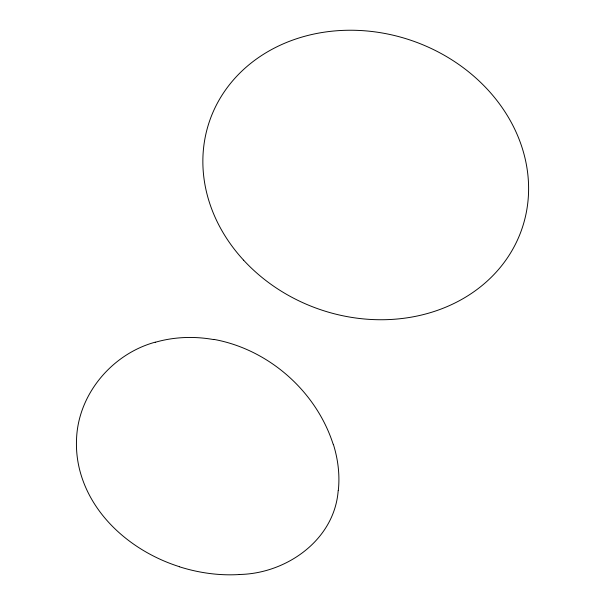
<?xml version="1.0" encoding="UTF-8"?>
<svg xmlns="http://www.w3.org/2000/svg" width="605" height="605" viewBox="0 0 605 605"><rect width="100%" height="100%" fill="white"/><g stroke="black" fill="none" stroke-linecap="round" stroke-linejoin="round"><path stroke-width="0.91" d="M338.187 490.564C334.55 539.97 286.294 573.759 239.262 574.478M155.213 342.173C111.933 353.97 77.795 394.536 76.517 439.82A134.476 117.468 9.5 0 0 79.89 470.766C92.376 518.024 134.212 552.448 179.572 566.734M213.769 339.375C268.612 349.274 316.226 391.261 333.173 444.304M333.355 444.297A130.514 101.943 41.7 0 1 338.301 490.602M239.285 574.538A134.809 101.375 22.4 0 1 179.549 566.817M155.258 342.279A134.809 120.992 39.2 0 1 213.746 339.594M243.641 260.21A165.218 142.069 19.2 0 0 520.141 233.704A165.218 142.069 19.2 0 0 333.4 31.052A165.218 142.069 19.2 0 0 243.641 260.21"/></g></svg>
